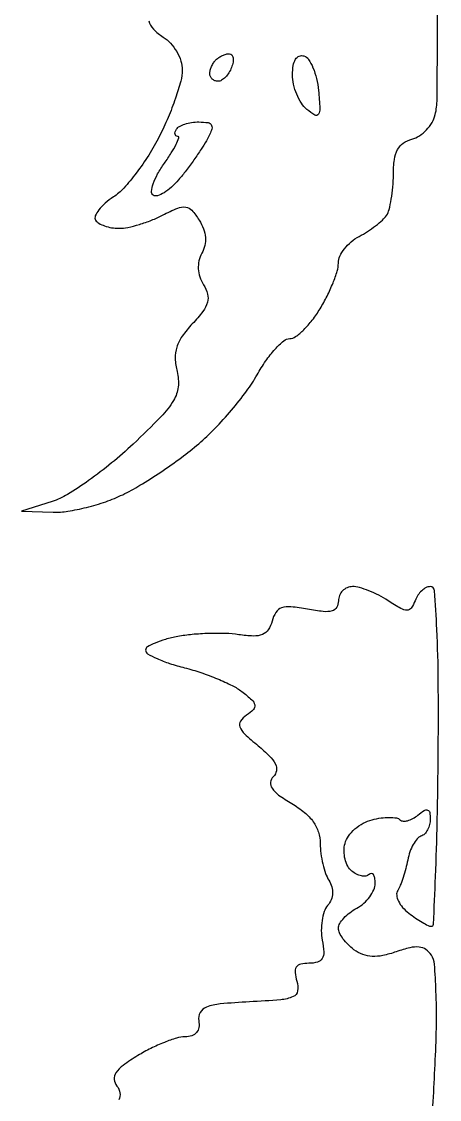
# Model space of a CAD drawing. Extents: x 0 to 102, y 0 to 135.
# Drawn here: x 97.67 to 101.52, y 30.98 to 40.9 of the extents above; entities that cross this region are included whole.
import ezdxf

# ---------------------------------------------------------------- set-up
doc = ezdxf.new("R2010")
doc.units = 0
doc.header["$MEASUREMENT"] = 0

msp = doc.modelspace()

# ---------------------------------------------------------------- linework, layer by layer
for points in [[(98.842428, 40.911764, 0.124255), (98.886766, 40.833733, 0.062227), (98.975383, 40.761699, -0.069737), (99.042645, 40.705332, -0.052389), (99.099554, 40.627177, -0.053068), (99.138226, 40.540263, -0.078312), (99.1512, 40.457937, -0.066261), (99.13766, 40.356212, -0.017182), (99.08888, 40.197968, -0.017167), (99.020254, 40.019826, -0.016748), (98.939046, 39.845309, -0.023514), (98.842387, 39.674931, -0.02155), (98.72749, 39.509184, -0.022113), (98.612043, 39.37029, -0.063352), (98.516772, 39.288968, 0.033454), (98.439687, 39.230741, 0.050595), (98.382054, 39.169602, 0.064808), (98.350166, 39.114592, 0.241933), (98.353219, 39.075946, 0.123166), (98.382938, 39.047006, 0.047515), (98.435577, 39.022733, 0.043358), (98.500316, 39.006171, 0.04097), (98.568194, 39.0006, 0.051517), (98.649108, 39.008959, 0.021457), (98.755632, 39.036023, 0.020957), (98.868163, 39.075022, 0.025438), (98.969793, 39.121188, -0.018993), (99.109128, 39.18666, -0.134514), (99.182513, 39.196542, -0.181057), (99.239589, 39.165967, -0.040654), (99.306548, 39.075943, -0.050396), (99.346114, 38.995587, -0.068531), (99.363728, 38.916813, -0.07433), (99.358795, 38.841309, -0.074279), (99.331998, 38.770529, 0.069755), (99.305135, 38.701458, 0.071448), (99.298602, 38.628238, 0.068743), (99.313002, 38.553739, 0.057572), (99.347555, 38.480956, -0.076404), (99.38431, 38.395394, -0.134334), (99.383251, 38.318944, -0.093672), (99.340918, 38.235132, -0.024924), (99.243566, 38.120566, 0.034665), (99.150304, 38.006383, 0.07699), (99.100375, 37.906089, 0.086159), (99.086206, 37.802803, 0.052635), (99.10351, 37.680657, -0.088386), (99.113351, 37.539472, -0.110206), (99.071318, 37.41524, -0.057338), (98.955953, 37.266694, -0.009614), (98.698383, 37.01357, -0.017917), (98.500492, 36.839432, -0.017361), (98.288603, 36.677988, -0.017568), (98.092535, 36.549184, -0.059195), (97.953177, 36.485634), (97.6707, 36.395273), (97.96124, 36.386637, 0.046604), (98.097527, 36.395292, 0.02238), (98.26935, 36.430358, 0.021967), (98.446722, 36.483288, 0.029237), (98.602133, 36.547603, 0.022942), (98.761429, 36.633949, 0.011911), (98.952343, 36.755355, 0.011819), (99.142878, 36.889625, 0.017611), (99.302352, 37.016678, 0.023645), (99.450061, 37.155732, 0.01619), (99.60469, 37.326476, 0.016349), (99.743259, 37.50108, 0.031538), (99.840287, 37.650775, -0.023771), (99.92054, 37.778905, -0.031221), (100.006177, 37.887104, -0.032275), (100.085783, 37.964966, -0.179336), (100.140922, 37.9854, 0.158777), (100.195211, 38.003086, 0.036536), (100.269665, 38.066167, 0.034212), (100.348686, 38.155096, 0.027642), (100.421127, 38.26035, 0.0209), (100.485317, 38.376262, 0.020889), (100.539616, 38.497149, 0.021265), (100.577994, 38.606379, 0.073425), (100.589084, 38.680373, -0.108795), (100.603072, 38.743246, -0.056321), (100.645222, 38.812278, -0.052088), (100.706922, 38.876575, -0.054358), (100.77975, 38.925688, 0.021907), (100.857181, 38.970903, 0.020279), (100.932443, 39.023828, 0.020748), (100.995522, 39.076413, 0.061491), (101.032255, 39.119015, 0.084485), (101.056378, 39.17301, 0.021102), (101.076532, 39.267849, 0.020956), (101.090638, 39.37985, 0.019704), (101.095705, 39.49497, -0.031208), (101.104997, 39.63351, -0.088483), (101.134054, 39.725522, -0.120561), (101.186661, 39.785219, -0.088405), (101.267125, 39.822329, 0.081483), (101.335444, 39.852706, 0.057375), (101.400116, 39.906695, 0.056715), (101.451607, 39.974817, 0.074144), (101.480959, 40.047059, 0.057767), (101.498252, 40.187516, 0.000492), (101.50493, 41.280235, 0.001729)], [(101.446196, 30.672259, 0.001426), (101.464673, 31.001795, 0.001271), (101.482023, 31.3443, 0.009025), (101.492012, 31.676895, 0.01238), (101.488185, 31.976213, 0.009156), (101.474357, 32.223536, 0.127283), (101.445847, 32.307493, 0.097575), (101.395211, 32.359182, 0.126808), (101.333149, 32.381758, 0.083603), (101.248274, 32.37579, 0.024608), (101.122647, 32.338817, -0.031234), (100.999151, 32.304242, -0.064923), (100.899632, 32.296176, -0.078243), (100.813827, 32.314013, -0.067664), (100.732862, 32.357851, -0.038604), (100.677969, 32.404894, -0.039747), (100.631542, 32.459388, -0.042948), (100.599395, 32.512976, -0.114115), (100.5894, 32.5562, -0.137384), (100.601228, 32.598436, -0.049391), (100.639103, 32.648797, -0.044396), (100.693858, 32.698648, -0.039623), (100.7586, 32.7402, 0.057593), (100.823313, 32.785089, 0.053064), (100.878098, 32.844698, 0.05674), (100.915418, 32.909298, 0.102988), (100.9278, 32.968777, 0.038763), (100.923974, 33.018051, 0.110294), (100.911448, 33.049904, 0.247376), (100.893083, 33.059733, 0.200575), (100.872134, 33.051134, -0.160857), (100.842954, 33.036443, -0.08524), (100.802035, 33.037369, -0.070057), (100.755885, 33.05331, -0.055119), (100.711668, 33.082445, -0.099544), (100.674799, 33.128071, -0.061336), (100.650482, 33.192932, -0.058059), (100.641647, 33.266093, -0.065084), (100.650543, 33.336436, -0.092139), (100.682384, 33.404152, -0.056848), (100.741704, 33.469529, -0.054478), (100.817773, 33.522864, -0.064276), (100.899549, 33.554986, -0.027474), (100.981951, 33.570916, -0.034208), (101.059758, 33.576187, -0.036526), (101.123433, 33.571482, -0.161024), (101.156606, 33.554794, 0.182277), (101.184835, 33.542025, 0.079144), (101.226488, 33.545941, 0.063288), (101.274603, 33.565054, 0.047085), (101.321866, 33.597293, -0.02961), (101.378884, 33.639173, -0.223947), (101.411114, 33.643508, -0.280222), (101.430233, 33.621597, -0.042778), (101.4354, 33.561309, -0.061134), (101.429029, 33.509399, -0.062497), (101.410303, 33.460983, -0.069004), (101.382641, 33.423179, -0.12047), (101.349962, 33.402621, 0.139078), (101.314571, 33.378506, 0.046885), (101.278851, 33.32658, 0.042341), (101.248195, 33.258709, 0.037358), (101.227858, 33.183753, -0.01692), (101.209742, 33.104267, -0.014993), (101.18564, 33.022879, -0.01523), (101.159502, 32.950906, -0.043719), (101.135625, 32.903453, 0.170488), (101.126139, 32.860192, 0.082449), (101.142358, 32.805121, 0.066816), (101.180812, 32.746984, 0.051206), (101.236578, 32.694962, 0.013412), (101.300247, 32.649361, 0.016483), (101.362114, 32.610424, 0.015), (101.415545, 32.581319, 0.104405), (101.444137, 32.573691, 0.416368), (101.465095, 32.592689, 0.001049), (101.484074, 33.031538, 0.005107), (101.499677, 33.536152, 0.003057), (101.508426, 34.1361, 0.003677), (101.509195, 34.825884, 0.010386), (101.496183, 35.307477, 0.006002), (101.474919, 35.662731, 0.39334), (101.433584, 35.7012, 0.125528), (101.396199, 35.691664, 0.06408), (101.356721, 35.663031, 0.05749), (101.321248, 35.620957, 0.054858), (101.295629, 35.571264, -0.058336), (101.260418, 35.504115, -0.247715), (101.221605, 35.483628, -0.131877), (101.165034, 35.498813, -0.013891), (101.04746, 35.571264, 0.026503), (100.962001, 35.620998, 0.024271), (100.869255, 35.663031, 0.025044), (100.782777, 35.692354, 0.069319), (100.719277, 35.7012, 0.099712), (100.669712, 35.691216, 0.098101), (100.627551, 35.662797, 0.097785), (100.599312, 35.620361, 0.098368), (100.5894, 35.570467, -0.13151), (100.573303, 35.510323, -0.198037), (100.530878, 35.477618, -0.094608), (100.450083, 35.471378, -0.018469), (100.305053, 35.493077, 0.021467), (100.152286, 35.514998, 0.106455), (100.066532, 35.505308, 0.170329), (100.013509, 35.463982, 0.079051), (99.97797, 35.383001, -0.080886), (99.943122, 35.304376, -0.152923), (99.890101, 35.260733, -0.105611), (99.80681, 35.246028, -0.027515), (99.670676, 35.258411, 0.028455), (99.548009, 35.269337, 0.015478), (99.396688, 35.269486, 0.015378), (99.242311, 35.2601, 0.023496), (99.109459, 35.241587, 0.021637), (98.995796, 35.215127, 0.032696), (98.899944, 35.181506, 0.034335), (98.830226, 35.145973, 0.263558), (98.8128, 35.11521, 0.269071), (98.831611, 35.082786, 0.024346), (98.918418, 35.038611, 0.026389), (99.034575, 34.993653, 0.017338), (99.17235, 34.95376, -0.019689), (99.322415, 34.909543, -0.017067), (99.475985, 34.851729, -0.017402), (99.611512, 34.78974, -0.047133), (99.7011, 34.733825, -0.020213), (99.792003, 34.658401, -0.162822), (99.818371, 34.611806, -0.245177), (99.80578, 34.569412, -0.048486), (99.7434, 34.516408, 0.088717), (99.688503, 34.461621, 0.247934), (99.682018, 34.409319, 0.115287), (99.72514, 34.345229, 0.015064), (99.849735, 34.236206, -0.023104), (99.955648, 34.14048, -0.083096), (100.008673, 34.066811, -0.154995), (100.017914, 34.005878, -0.158397), (99.990155, 33.951395, 0.167629), (99.964751, 33.899235, 0.181862), (99.978063, 33.84454, 0.087936), (100.038997, 33.782193, 0.02197), (100.15877, 33.70415, -0.037551), (100.277074, 33.621706, -0.067141), (100.357987, 33.535375, -0.078675), (100.404913, 33.441114, -0.07485), (100.421495, 33.33531, 0.031227), (100.427749, 33.244122, 0.025134), (100.44546, 33.147439, 0.025803), (100.471024, 33.059538, 0.057396), (100.501256, 32.996837, -0.068826), (100.528268, 32.937394, -0.084576), (100.535575, 32.876965, -0.086299), (100.52246, 32.81848, -0.07513), (100.490005, 32.764673, 0.092427), (100.458472, 32.708086, 0.04292), (100.438547, 32.626056, 0.040558), (100.431939, 32.533686, 0.044838), (100.440813, 32.444586, -0.032713), (100.454162, 32.337032, -0.146684), (100.439659, 32.275975, -0.197345), (100.397135, 32.243202, -0.066832), (100.318167, 32.2326, 0.05474), (100.241793, 32.224213, 0.19234), (100.201712, 32.196864, 0.179752), (100.189938, 32.147964, 0.047009), (100.207319, 32.067751, -0.119969), (100.213449, 31.978452, -0.252932), (100.171814, 31.925436, -0.081946), (100.058083, 31.896873, -0.007656), (99.76887, 31.877401, 0.00959), (99.501072, 31.85833, 0.066674), (99.373249, 31.829286, 0.179177), (99.315967, 31.779935, 0.169442), (99.302959, 31.70385, -0.079215), (99.303478, 31.640911, -0.140343), (99.282068, 31.594067, -0.139095), (99.238938, 31.565389, -0.077229), (99.176059, 31.555484, 0.07268), (99.098932, 31.544049, 0.021485), (98.985889, 31.504664, 0.021072), (98.861082, 31.448875, 0.021254), (98.74178, 31.382924, 0.01979), (98.606569, 31.292964, 0.086402), (98.539803, 31.224353, 0.175406), (98.524078, 31.163306, 0.150511), (98.549667, 31.101746, -0.139513), (98.577109, 31.039543, -0.160921), (98.565493, 30.976017, -0.086805)]]:
    msp.add_lwpolyline(points, format="xyb")
for points in [[(99.585645, 40.608, -0.226347), (99.607403, 40.597618, -0.133446), (99.619256, 40.570723, -0.08379), (99.618542, 40.529731, -0.04548), (99.604794, 40.4811, -0.048303), (99.580565, 40.432557, -0.053891), (99.54821, 40.391477, -0.061199), (99.513027, 40.36339, -0.13875), (99.480549, 40.3542, -0.092194), (99.451708, 40.359563, -0.096071), (99.427192, 40.374909, -0.099379), (99.410786, 40.397801, -0.106332), (99.405, 40.4247, -0.065559), (99.409096, 40.455808, -0.03911), (99.421567, 40.491058, -0.038504), (99.439809, 40.524833, -0.053359), (99.4614, 40.5516, -0.051618), (99.487975, 40.57319, -0.038264), (99.521162, 40.591432, -0.039049), (99.55556, 40.603913, -0.067606)], [(100.27215, 40.587385, -0.169218), (100.314755, 40.554831, -0.046742), (100.354969, 40.479378, -0.041587), (100.387212, 40.379794, -0.033235), (100.405587, 40.26845, -0.008776), (100.418788, 40.102879, -0.153553), (100.405978, 40.051143, -0.410756), (100.373467, 40.043054, -0.039295), (100.299837, 40.094974, -0.076144), (100.24872, 40.152547, -0.044486), (100.205597, 40.234343, -0.043294), (100.176243, 40.326069, -0.055854), (100.1664, 40.413909, -0.040009), (100.173177, 40.498471, -0.097178), (100.194766, 40.556943, -0.161129), (100.228918, 40.585933, -0.177201)], [(99.303584, 39.979543, -0.036477), (99.390082, 39.973224, -0.266179), (99.421537, 39.948502, -0.202986), (99.420804, 39.90314, -0.022013), (99.373245, 39.807321, -0.01886), (99.325406, 39.727953, -0.009274), (99.258947, 39.630541, -0.009188), (99.1861, 39.531801, -0.013214), (99.117753, 39.447357, -0.032802), (99.05095, 39.378801, -0.04687), (98.982818, 39.328169, -0.056804), (98.922994, 39.300591, -0.221529), (98.883571, 39.305247, -0.291032), (98.866991, 39.339499, -0.055273), (98.88327, 39.410283, -0.043645), (98.923937, 39.500448, -0.026964), (98.986229, 39.598739, 0.013379), (99.050203, 39.693871, 0.025806), (99.095292, 39.773791, 0.030904), (99.119953, 39.832075, 0.517208), (99.109668, 39.8466, -0.160772), (99.092968, 39.852112, -0.191016), (99.084267, 39.866126, -0.125315), (99.085797, 39.887599, -0.058344), (99.097696, 39.913071, -0.131977), (99.124875, 39.938635, -0.045046), (99.175122, 39.960017, -0.041042), (99.237487, 39.974636, -0.03707)]]:
    msp.add_lwpolyline(points, format="xyb", close=True)

doc.saveas('drawing.dxf')
